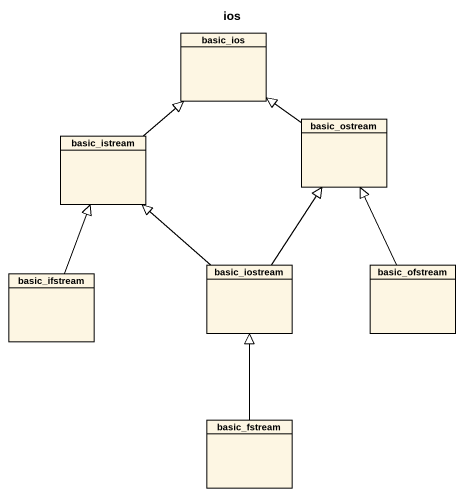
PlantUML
@startuml
title ios
hide circle
hide empty members
class basic_ios
class basic_ostream
class basic_istream
class basic_ifstream
class basic_iostream
class basic_ofstream
class basic_fstream
basic_ostream -up-|> basic_ios
basic_istream -up-|> basic_ios
basic_ifstream -up-|> basic_istream
basic_iostream -up-|> basic_ostream
basic_iostream -up-|> basic_istream
basic_ofstream -up-|> basic_ostream
basic_fstream -up-|> basic_iostream
@enduml
